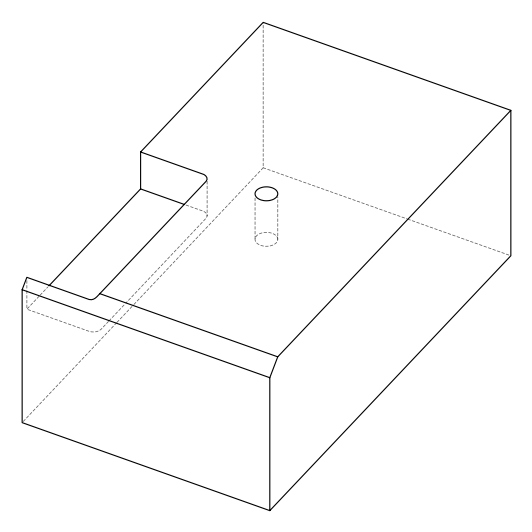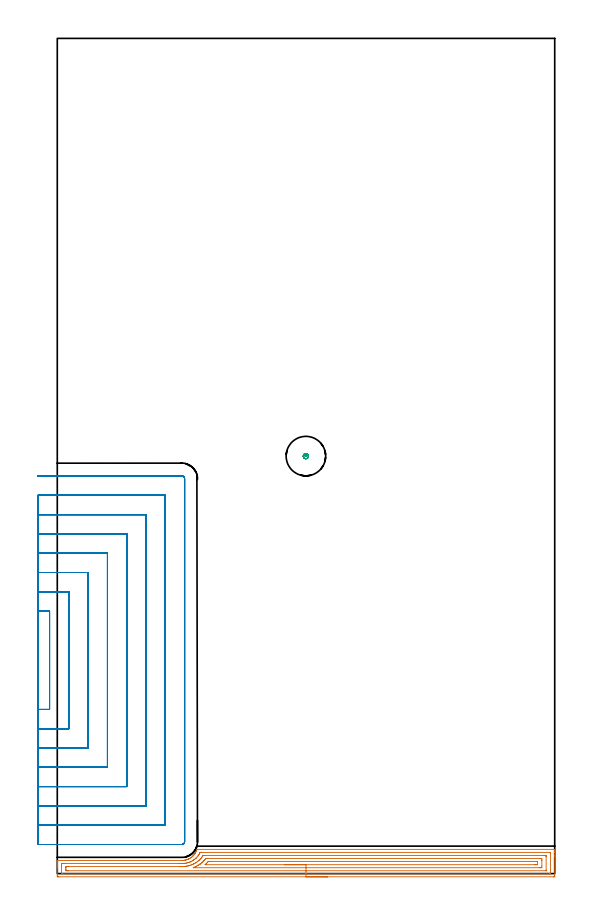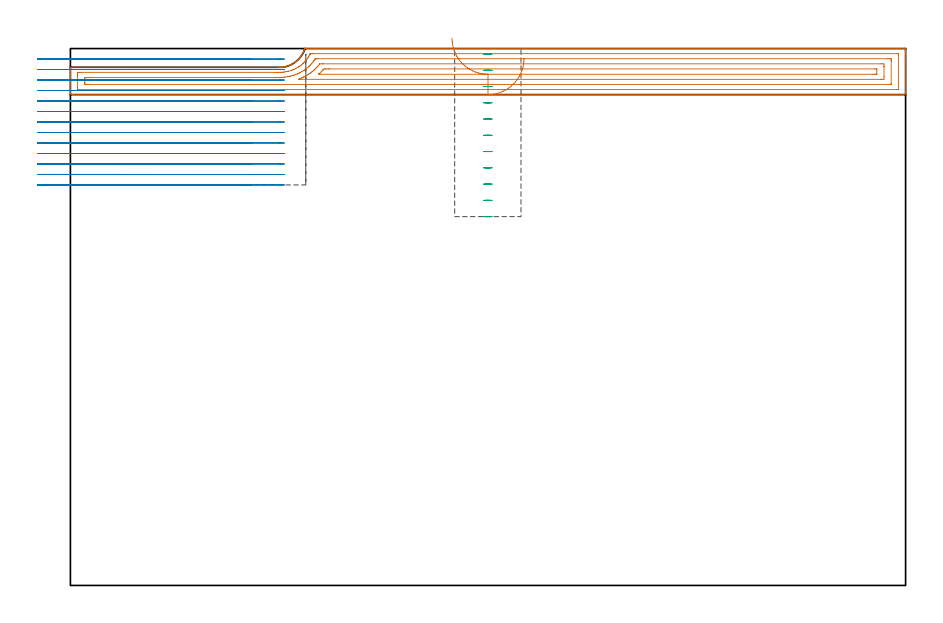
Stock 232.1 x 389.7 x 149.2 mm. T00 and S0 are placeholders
(PLAN: 3 operations, 2 tool changes, 88 min)
(1 AREA_MILL | FG_CHAMFER_SURFACE | UGT0205_001 | 8.52 min | 19011 mm3)
(2 MILL_SLOT | SLOT_PARTIAL_RECTANGULAR | NXT0201_011 | Follow Part, ap 3, ae 75% | 79 min | 454180 mm3)
(3 MILL_BLIND_HOLE_FROM_SOLID_MATERIAL | STEP1POCKET | NXT0201_012 | Spiral | 0.51 min | 12417 mm3)
(TOOL UGT0205_001 | Chamfer Mill 20 x 3 x 45 deg. | D20 FL50 Z2)
(TOOL NXT0201_011 | ENDMILL 12mm [2P460-1200-NA 1630] | D12 FL38 Z6)
(TOOL NXT0201_012 | ENDMILL 16mm [2P460-1600-NA 1630] | D16 FL38 Z6)
(OP 1 AREA_MILL)
G17 G21 G94 G90
T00 M6
G54
G17 G0 G90 X126.05 Y-1.5 S1061 M3
G43 Z159.2 H0
Z146.4
G94 G1 X126.012 Z145.528 F250.
X125.898 Z144.664
X125.709 Z143.812
X125.447 Z142.98
X125.113 Z142.174
X124.71 Z141.4
X124.242 Z140.664
X123.71 Z139.972
X123.121 Z139.329
X122.478 Z138.74
X121.786 Z138.208
X121.05 Z137.74
X120.276 Z137.337
X119.47 Z137.003
X118.638 Z136.741
X117.786 Z136.552
X116.922 Z136.438
X116.05 Z136.4
X0.727
X0.593 Y-1.499 Z136.401
X0.007 Y-1.491 Z136.405
X0.004 Y-1.489 Z136.408
X0. Y-0.899 Z136.998
Y2.67 Z140.564
Y3.267 Z141.164
Y3.562 Z141.458
Y4.159 Z142.056
Y4.454 Z142.349
Y5.043 Z142.942
Y5.602 Z143.501
X0.005 Y6.002 Z143.894
X0.01 Y6.105 Z143.995
X0.144 Y6.1 Z144.
X57.973 Y6.102
X58.163 Y6.107 Z144.001
X58.297 Y6.109 Z144.006
X58.389 Y6.111 Z144.007
X58.544 Y6.122 Z144.015
X58.835 Y6.138 Z144.035
X59.016 Y6.159 Z144.056
X59.283 Y6.192 Z144.088
X59.436 Y6.22 Z144.116
X59.542 Y6.238 Z144.137
X59.553 Y6.24 Z144.139
X59.729 Y6.273 Z144.171
X59.882 Y6.314 Z144.208
X60.178 Y6.388 Z144.285
X60.623 Y6.529 Z144.427
X60.64 Y6.536 Z144.434
X60.773 Y6.59 Z144.484
X60.963 Y6.662 Z144.56
X61.005 Y6.679 Z144.576
X61.219 Y6.774 Z144.67
X61.381 Y6.845 Z144.743
X61.517 Y6.914 Z144.813
X61.969 Y7.178 Z145.078
X62.411 Y7.467 Z145.365
X62.561 Y7.581 Z145.48
X62.757 Y7.731 Z145.63
X63.002 Y7.944 Z145.842
X63.037 Y7.974 Z145.872
X63.088 Y8.022 Z145.921
X63.305 Y8.227 Z146.127
X63.37 Y8.298 Z146.198
X63.522 Y8.468 Z146.364
X63.597 Y8.549 Z146.447
X63.66 Y8.619 Z146.517
X63.874 Y8.885 Z146.785
X63.939 Y8.965 Z146.865
X64.199 Y9.324 Z147.222
X64.222 Y9.361 Z147.259
X64.313 Y9.506 Z147.405
X64.559 Y9.945 Z147.844
X64.665 Y10.163 Z148.061
X64.709 Y10.253 Z148.148
X64.778 Y10.393 Z148.291
X64.946 Y10.807 Z148.704
X65.019 Y11.014 Z148.911
X65.087 Y11.209 Z149.103
X65.095 Y11.228 Z149.121
X65.125 Y11.297 Z149.189
X65.231 Y11.3 Z149.2
X231.953
X232.09 Y11.297 Z149.188
X232.093 Y11.251 Z149.143
X232.1 Y10.903 Z148.802
Y10.396 Z148.295
Y9.807 Z147.702
Y8.62 Z146.517
Y8.022 Z145.916
X232.099 Y-0.899 Z136.998
X232.096 Y-1.489 Z136.408
X232.093 Y-1.492 Z136.406
X231.507 Y-1.5 Z136.4
X116.05
Y-0.086 Z137.814
X2.297
X2.139 Y-0.084 Z137.816
X2.035 Y-0.081 Z137.819
X2.008 Y-0.078 Z137.822
X2.005 Y-0.075 Z137.825
X2.002 Y-0.06 Z137.84
X2.001 Y-0.007 Z137.893
X2. Y0.369 Z138.269
Y3.562 Z141.462
X2.001 Y3.937 Z141.837
X2.006 Y4.454 Z142.354
X2.01 Y4.641 Z142.541
X2.015 Y4.679 Z142.579
X2.068 Y4.682 Z142.582
X2.146 Y4.684 Z142.584
X2.376 Y4.685 Z142.585
X3.036 Y4.686 Z142.586
X56.761 Y4.687 Z142.587
X57.419 Y4.688 Z142.588
X57.653 Y4.689 Z142.589
X58.3 Y4.698 Z142.598
X58.544 Y4.706 Z142.606
X58.81 Y4.72 Z142.62
X59.131 Y4.745 Z142.645
X59.436 Y4.781 Z142.681
X59.927 Y4.854 Z142.754
X60.328 Y4.93 Z142.83
X60.66 Y5.013 Z142.913
X61.219 Y5.175 Z143.075
X61.349 Y5.216 Z143.116
X61.723 Y5.346 Z143.246
X62.047 Y5.474 Z143.374
X62.111 Y5.502 Z143.402
X62.612 Y5.736 Z143.636
X63.002 Y5.954 Z143.854
X63.181 Y6.059 Z143.959
X63.47 Y6.238 Z144.138
X63.724 Y6.408 Z144.308
X63.894 Y6.527 Z144.427
X64.234 Y6.787 Z144.687
X64.636 Y7.13 Z145.03
X64.714 Y7.201 Z145.101
X64.785 Y7.269 Z145.169
X65.152 Y7.656 Z145.556
X65.473 Y8.022 Z145.922
X65.566 Y8.133 Z146.033
X65.677 Y8.272 Z146.172
X65.945 Y8.646 Z146.546
X66.119 Y8.915 Z146.815
X66.283 Y9.201 Z147.101
X66.568 Y9.727 Z147.627
X66.595 Y9.78 Z147.68
X66.61 Y9.807 Z147.707
X66.639 Y9.856 Z147.756
X66.652 Y9.876 Z147.776
X66.828 Y9.88 Z147.78
X67.144 Y9.884 Z147.784
X67.302 Y9.885 Z147.785
X67.381 Y9.886 Z147.786
X229.803 Y9.885 Z147.785
X229.961 Y9.884 Z147.784
X230.065 Y9.881 Z147.781
X230.092 Y9.878 Z147.778
X230.095 Y9.875 Z147.775
X230.098 Y9.86 Z147.76
X230.099 Y9.807 Z147.707
X230.1 Y9.43 Z147.33
Y0.509 Z138.409
X230.096 Y-0.007 Z137.893
X230.094 Y-0.053 Z137.847
X230.091 Y-0.071 Z137.829
X230.038 Y-0.079 Z137.821
X229.882 Y-0.084 Z137.816
X229.802 Y-0.085 Z137.815
X116.05 Y-0.086 Z137.814
Y1.328 Z139.228
X5.051 Y1.329 Z139.229
X4.607 Y1.33 Z139.23
X4.159 Y1.333 Z139.233
X4.019 Y1.335 Z139.235
X4.007 Y1.618 Z139.518
X4.003 Y1.777 Z139.677
X4.001 Y1.936 Z139.836
Y2.67 Z140.57
Y2.828 Z140.728
X4.007 Y2.988 Z140.888
X4.019 Y3.265 Z141.165
X4.159 Y3.267 Z141.167
X4.451 Y3.27 Z141.17
X5.051 Y3.271 Z141.171
X5.341 Y3.272 Z141.172
X57.05 Y3.273 Z141.173
X57.653 Y3.275 Z141.175
X57.936 Y3.278 Z141.178
X58.544 Y3.291 Z141.191
X58.804 Y3.302 Z141.202
X59.436 Y3.347 Z141.247
X59.628 Y3.37 Z141.27
X60.328 Y3.465 Z141.365
X60.411 Y3.479 Z141.379
X60.863 Y3.562 Z141.462
X61.15 Y3.631 Z141.531
X61.219 Y3.649 Z141.549
X61.845 Y3.828 Z141.728
X62.111 Y3.907 Z141.807
X62.516 Y4.049 Z141.949
X63.002 Y4.236 Z142.136
X63.156 Y4.3 Z142.2
X63.503 Y4.454 Z142.354
X63.766 Y4.581 Z142.481
X63.894 Y4.649 Z142.549
X64.338 Y4.902 Z142.802
X64.785 Y5.172 Z143.072
X64.892 Y5.24 Z143.14
X65.05 Y5.346 Z143.246
X65.415 Y5.608 Z143.508
X65.677 Y5.808 Z143.708
X65.912 Y6.003 Z143.903
X66.182 Y6.238 Z144.138
X66.382 Y6.425 Z144.325
X66.568 Y6.608 Z144.508
X66.821 Y6.877 Z144.777
X67.045 Y7.13 Z145.03
X67.235 Y7.355 Z145.255
X67.46 Y7.632 Z145.532
X67.625 Y7.857 Z145.757
X67.74 Y8.022 Z145.922
X67.987 Y8.387 Z146.287
X68.034 Y8.453 Z146.353
X68.048 Y8.465 Z146.365
X68.072 Y8.467 Z146.367
X68.127 Y8.469 Z146.369
X68.352 Y8.471 Z146.371
X68.794
X227.049
X227.493 Y8.47 Z146.37
X227.941 Y8.467 Z146.367
X228.081 Y8.465 Z146.365
X228.093 Y8.182 Z146.082
X228.097 Y8.022 Z145.922
X228.099 Y7.864 Z145.764
X228.1 Y1.619 Z139.519
X228.096 Y1.459 Z139.359
X228.09 Y1.354 Z139.254
X228.086 Y1.334 Z139.234
X228.079 Y1.332 Z139.232
X228.053 Y1.33 Z139.23
X227.941 Y1.329 Z139.229
X116.05 Y1.328 Z139.228
Y2.743 Z140.643
X63.894
X63.82 Y2.744 Z140.644
X63.421 Y2.749 Z140.649
X63.689 Y2.874 Z140.774
X64.311 Y3.145 Z141.045
X64.67 Y3.304 Z141.204
X64.785 Y3.358 Z141.258
X64.921 Y3.426 Z141.326
X65.179 Y3.562 Z141.462
X65.497 Y3.742 Z141.642
X65.677 Y3.848 Z141.748
X66.05 Y4.08 Z141.98
X66.568 Y4.414 Z142.314
X66.592 Y4.43 Z142.33
X66.625 Y4.454 Z142.354
X67.101 Y4.814 Z142.714
X67.46 Y5.103 Z143.003
X67.59 Y5.215 Z143.115
X67.735 Y5.346 Z143.246
X68.05 Y5.644 Z143.544
X68.352 Y5.946 Z143.846
X68.493 Y6.097 Z143.997
X68.618 Y6.238 Z144.138
X68.903 Y6.574 Z144.474
X69.243 Y6.982 Z144.882
X69.294 Y7.039 Z144.939
X69.322 Y7.052 Z144.952
X70.135 Y7.057 Z144.957
X70.208
X225.34
X226.077 Y7.05 Z144.95
X226.099 Y6.297 Z144.197
Y6.238 Z144.138
X226.098 Y3.562 Z141.462
X226.078 Y2.75 Z140.65
X225.266 Y2.743 Z140.643
X225.193
X116.05
Y4.157 Z142.057
X69.374
X69.243 Y4.158 Z142.058
X69.041 Y4.162 Z142.062
X68.977 Y4.164 Z142.064
X69.03 Y4.216 Z142.116
X69.087 Y4.269 Z142.169
X69.295 Y4.454 Z142.354
X69.722 Y4.867 Z142.767
X70.135 Y5.282 Z143.182
X70.166 Y5.315 Z143.215
X70.195 Y5.346 Z143.246
X70.453 Y5.628 Z143.528
X70.736 Y5.636 Z143.536
X71.026 Y5.64 Z143.54
X71.621 Y5.643 Z143.543
X71.918
X223.483 Y5.642 Z143.542
X224.081 Y5.639 Z143.539
X224.086 Y5.637 Z143.537
X224.095 Y5.626 Z143.526
X224.098 Y5.346 Z143.246
X224.099 Y4.3 Z142.2
X224.097 Y4.222 Z142.122
X224.094 Y4.184 Z142.084
X224.091 Y4.169 Z142.069
X224.074 Y4.164 Z142.064
X223.777 Y4.159 Z142.059
X223.483 Y4.158 Z142.058
X222.888 Y4.157 Z142.057
X116.05
X115.178 Z142.095
X114.314 Z142.209
X113.462 Z142.398
X112.63 Z142.66
X111.824 Z142.994
X111.05 Z143.397
X110.314 Z143.865
X109.622 Z144.396
X108.979 Z144.986
X108.39 Z145.629
X107.858 Z146.321
X107.39 Z147.057
X106.987 Z147.831
X106.653 Z148.637
X106.391 Z149.469
X106.202 Z150.32
X106.088 Z151.185
X106.05 Z152.057
G0 Z159.2
M5
M2
(OP 2 MILL_SLOT)
G17 G21 G94 G90
T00 M6
G54
G17 G0 G90 X-9. Y76.6 S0 M3
G43 Z159.2 H1
Z146.285
G94 G1 X-6. F250.
X-3.6 F500.
Y122.5
X-6.
X-9. F250.
Y67.6
X-6.
X5.4 F500.
Y131.5
X-6.
X-9. F250.
Y58.6
X-6.
X14.4 F500.
Y140.5
X-6.
X-9. F250.
Y49.6
X-6.
X23.4 F500.
Y149.5
X-6.
X-9. F250.
Y40.6
X-6.
X32.4 F500.
Y158.5
X-6.
X-9. F250.
Y31.6
X-6.
X41.4 F500.
Y167.5
X-6.
X-9. F250.
Y22.6
X-6.
X50.4 F500.
Y176.5
X-6.
X-9. F250.
Y13.6
X-6.
X58.2 F500.
G3 X59.4 Y14.8 R1.2
G1 Y184.3
G3 X58.2 Y185.5 R1.2
G1 X-6.
X-9. F250.
G0 Y76.6 Z143.369
G1 X-6.
X-3.6 F500.
Y122.5
X-6.
X-9. F250.
Y67.6
X-6.
X5.4 F500.
Y131.5
X-6.
X-9. F250.
Y58.6
X-6.
X14.4 F500.
Y140.5
X-6.
X-9. F250.
Y49.6
X-6.
X23.4 F500.
Y149.5
X-6.
X-9. F250.
Y40.6
X-6.
X32.4 F500.
Y158.5
X-6.
X-9. F250.
Y31.6
X-6.
X41.4 F500.
Y167.5
X-6.
X-9. F250.
Y22.6
X-6.
X50.4 F500.
Y176.5
X-6.
X-9. F250.
Y13.6
X-6.
X58.2 F500.
G3 X59.4 Y14.8 R1.2
G1 Y184.3
G3 X58.2 Y185.5 R1.2
G1 X-6.
X-9. F250.
G0 Y76.6 Z140.454
G1 X-6.
X-3.6 F500.
Y122.5
X-6.
X-9. F250.
Y67.6
X-6.
X5.4 F500.
Y131.5
X-6.
X-9. F250.
Y58.6
X-6.
X14.4 F500.
Y140.5
X-6.
X-9. F250.
Y49.6
X-6.
X23.4 F500.
Y149.5
X-6.
X-9. F250.
Y40.6
X-6.
X32.4 F500.
Y158.5
X-6.
X-9. F250.
Y31.6
X-6.
X41.4 F500.
Y167.5
X-6.
X-9. F250.
Y22.6
X-6.
X50.4 F500.
Y176.5
X-6.
X-9. F250.
Y13.6
X-6.
X58.2 F500.
G3 X59.4 Y14.8 R1.2
G1 Y184.3
G3 X58.2 Y185.5 R1.2
G1 X-6.
X-9. F250.
G0 Y76.6 Z137.538
G1 X-6.
X-3.6 F500.
Y122.5
X-6.
X-9. F250.
Y67.6
X-6.
X5.4 F500.
Y131.5
X-6.
X-9. F250.
Y58.6
X-6.
X14.4 F500.
Y140.5
X-6.
X-9. F250.
Y49.6
X-6.
X23.4 F500.
Y149.5
X-6.
X-9. F250.
Y40.6
X-6.
X32.4 F500.
Y158.5
X-6.
X-9. F250.
Y31.6
X-6.
X41.4 F500.
Y167.5
X-6.
X-9. F250.
Y22.6
X-6.
X50.4 F500.
Y176.5
X-6.
X-9. F250.
Y13.6
X-6.
X58.2 F500.
G3 X59.4 Y14.8 R1.2
G1 Y184.3
G3 X58.2 Y185.5 R1.2
G1 X-6.
X-9. F250.
G0 Y76.6 Z134.623
G1 X-6.
X-3.6 F500.
Y122.5
X-6.
X-9. F250.
Y67.6
X-6.
X5.4 F500.
Y131.5
X-6.
X-9. F250.
Y58.6
X-6.
X14.4 F500.
Y140.5
X-6.
X-9. F250.
Y49.6
X-6.
X23.4 F500.
Y149.5
X-6.
X-9. F250.
Y40.6
X-6.
X32.4 F500.
Y158.5
X-6.
X-9. F250.
Y31.6
X-6.
X41.4 F500.
Y167.5
X-6.
X-9. F250.
Y22.6
X-6.
X50.4 F500.
Y176.5
X-6.
X-9. F250.
Y13.6
X-6.
X58.2 F500.
G3 X59.4 Y14.8 R1.2
G1 Y184.3
G3 X58.2 Y185.5 R1.2
G1 X-6.
X-9. F250.
G0 Y76.6 Z131.708
G1 X-6.
X-3.6 F500.
Y122.5
X-6.
X-9. F250.
Y67.6
X-6.
X5.4 F500.
Y131.5
X-6.
X-9. F250.
Y58.6
X-6.
X14.4 F500.
Y140.5
X-6.
X-9. F250.
Y49.6
X-6.
X23.4 F500.
Y149.5
X-6.
X-9. F250.
Y40.6
X-6.
X32.4 F500.
Y158.5
X-6.
X-9. F250.
Y31.6
X-6.
X41.4 F500.
Y167.5
X-6.
X-9. F250.
Y22.6
X-6.
X50.4 F500.
Y176.5
X-6.
X-9. F250.
Y13.6
X-6.
X58.2 F500.
G3 X59.4 Y14.8 R1.2
G1 Y184.3
G3 X58.2 Y185.5 R1.2
G1 X-6.
X-9. F250.
G0 Y76.6 Z128.792
G1 X-6.
X-3.6 F500.
Y122.5
X-6.
X-9. F250.
Y67.6
X-6.
X5.4 F500.
Y131.5
X-6.
X-9. F250.
Y58.6
X-6.
X14.4 F500.
Y140.5
X-6.
X-9. F250.
Y49.6
X-6.
X23.4 F500.
Y149.5
X-6.
X-9. F250.
Y40.6
X-6.
X32.4 F500.
Y158.5
X-6.
X-9. F250.
Y31.6
X-6.
X41.4 F500.
Y167.5
X-6.
X-9. F250.
Y22.6
X-6.
X50.4 F500.
Y176.5
X-6.
X-9. F250.
Y13.6
X-6.
X58.2 F500.
G3 X59.4 Y14.8 R1.2
G1 Y184.3
G3 X58.2 Y185.5 R1.2
G1 X-6.
X-9. F250.
G0 Y76.6 Z125.877
G1 X-6.
X-3.6 F500.
Y122.5
X-6.
X-9. F250.
Y67.6
X-6.
X5.4 F500.
Y131.5
X-6.
X-9. F250.
Y58.6
X-6.
X14.4 F500.
Y140.5
X-6.
X-9. F250.
Y49.6
X-6.
X23.4 F500.
Y149.5
X-6.
X-9. F250.
Y40.6
X-6.
X32.4 F500.
Y158.5
X-6.
X-9. F250.
Y31.6
X-6.
X41.4 F500.
Y167.5
X-6.
X-9. F250.
Y22.6
X-6.
X50.4 F500.
Y176.5
X-6.
X-9. F250.
Y13.6
X-6.
X58.2 F500.
G3 X59.4 Y14.8 R1.2
G1 Y184.3
G3 X58.2 Y185.5 R1.2
G1 X-6.
X-9. F250.
G0 Y76.6 Z122.962
G1 X-6.
X-3.6 F500.
Y122.5
X-6.
X-9. F250.
Y67.6
X-6.
X5.4 F500.
Y131.5
X-6.
X-9. F250.
Y58.6
X-6.
X14.4 F500.
Y140.5
X-6.
X-9. F250.
Y49.6
X-6.
X23.4 F500.
Y149.5
X-6.
X-9. F250.
Y40.6
X-6.
X32.4 F500.
Y158.5
X-6.
X-9. F250.
Y31.6
X-6.
X41.4 F500.
Y167.5
X-6.
X-9. F250.
Y22.6
X-6.
X50.4 F500.
Y176.5
X-6.
X-9. F250.
Y13.6
X-6.
X58.2 F500.
G3 X59.4 Y14.8 R1.2
G1 Y184.3
G3 X58.2 Y185.5 R1.2
G1 X-6.
X-9. F250.
G0 Y76.6 Z120.046
G1 X-6.
X-3.6 F500.
Y122.5
X-6.
X-9. F250.
Y67.6
X-6.
X5.4 F500.
Y131.5
X-6.
X-9. F250.
Y58.6
X-6.
X14.4 F500.
Y140.5
X-6.
X-9. F250.
Y49.6
X-6.
X23.4 F500.
Y149.5
X-6.
X-9. F250.
Y40.6
X-6.
X32.4 F500.
Y158.5
X-6.
X-9. F250.
Y31.6
X-6.
X41.4 F500.
Y167.5
X-6.
X-9. F250.
Y22.6
X-6.
X50.4 F500.
Y176.5
X-6.
X-9. F250.
Y13.6
X-6.
X58.2 F500.
G3 X59.4 Y14.8 R1.2
G1 Y184.3
G3 X58.2 Y185.5 R1.2
G1 X-6.
X-9. F250.
G0 Y76.6 Z117.131
G1 X-6.
X-3.6 F500.
Y122.5
X-6.
X-9. F250.
Y67.6
X-6.
X5.4 F500.
Y131.5
X-6.
X-9. F250.
Y58.6
X-6.
X14.4 F500.
Y140.5
X-6.
X-9. F250.
Y49.6
X-6.
X23.4 F500.
Y149.5
X-6.
X-9. F250.
Y40.6
X-6.
X32.4 F500.
Y158.5
X-6.
X-9. F250.
Y31.6
X-6.
X41.4 F500.
Y167.5
X-6.
X-9. F250.
Y22.6
X-6.
X50.4 F500.
Y176.5
X-6.
X-9. F250.
Y13.6
X-6.
X58.2 F500.
G3 X59.4 Y14.8 R1.2
G1 Y184.3
G3 X58.2 Y185.5 R1.2
G1 X-6.
X-9. F250.
G0 Y76.6 Z114.215
G1 X-6.
X-3.6 F500.
Y122.5
X-6.
X-9. F250.
Y67.6
X-6.
X5.4 F500.
Y131.5
X-6.
X-9. F250.
Y58.6
X-6.
X14.4 F500.
Y140.5
X-6.
X-9. F250.
Y49.6
X-6.
X23.4 F500.
Y149.5
X-6.
X-9. F250.
Y40.6
X-6.
X32.4 F500.
Y158.5
X-6.
X-9. F250.
Y31.6
X-6.
X41.4 F500.
Y167.5
X-6.
X-9. F250.
Y22.6
X-6.
X50.4 F500.
Y176.5
X-6.
X-9. F250.
Y13.6
X-6.
X58.2 F500.
G3 X59.4 Y14.8 R1.2
G1 Y184.3
G3 X58.2 Y185.5 R1.2
G1 X-6.
X-9. F250.
G0 Y76.6 Z111.3
G1 X-6.
X-3.6 F500.
Y122.5
X-6.
X-9. F250.
Y67.6
X-6.
X5.4 F500.
Y131.5
X-6.
X-9. F250.
Y58.6
X-6.
X14.4 F500.
Y140.5
X-6.
X-9. F250.
Y49.6
X-6.
X23.4 F500.
Y149.5
X-6.
X-9. F250.
Y40.6
X-6.
X32.4 F500.
Y158.5
X-6.
X-9. F250.
Y31.6
X-6.
X41.4 F500.
Y167.5
X-6.
X-9. F250.
Y22.6
X-6.
X50.4 F500.
Y176.5
X-6.
X-9. F250.
Y13.6
X-6.
X58.2 F500.
G3 X59.4 Y14.8 R1.2
G1 Y184.3
G3 X58.2 Y185.5 R1.2
G1 X-6.
X-9. F250.
G0 Z159.2
M5
M2
(OP 3 MILL_BLIND_HOLE_FROM_SOLID_MATERIAL)
G17 G21 G94 G90
T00 M6
G54
G17 G0 G90 X116. Y194.8 S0 M3
G43 Z159.2 H1
Z147.682
G94 G3 X116.6 Y195.4 R0.6 F250.
X116. Y196. R0.6
X114.8 Y194.8 R1.2
X116. Y196. R-1.2
X115.4 Y195.4 R0.6
X116. Y194.8 R0.6
G0 Z143.164
G3 X116.6 Y195.4 R0.6
X116. Y196. R0.6
X114.8 Y194.8 R1.2
X116. Y196. R-1.2
X115.4 Y195.4 R0.6
X116. Y194.8 R0.6
G0 Z138.645
G3 X116.6 Y195.4 R0.6
X116. Y196. R0.6
X114.8 Y194.8 R1.2
X116. Y196. R-1.2
X115.4 Y195.4 R0.6
X116. Y194.8 R0.6
G0 Z134.127
G3 X116.6 Y195.4 R0.6
X116. Y196. R0.6
X114.8 Y194.8 R1.2
X116. Y196. R-1.2
X115.4 Y195.4 R0.6
X116. Y194.8 R0.6
G0 Z129.609
G3 X116.6 Y195.4 R0.6
X116. Y196. R0.6
X114.8 Y194.8 R1.2
X116. Y196. R-1.2
X115.4 Y195.4 R0.6
X116. Y194.8 R0.6
G0 Z125.091
G3 X116.6 Y195.4 R0.6
X116. Y196. R0.6
X114.8 Y194.8 R1.2
X116. Y196. R-1.2
X115.4 Y195.4 R0.6
X116. Y194.8 R0.6
G0 Z120.573
G3 X116.6 Y195.4 R0.6
X116. Y196. R0.6
X114.8 Y194.8 R1.2
X116. Y196. R-1.2
X115.4 Y195.4 R0.6
X116. Y194.8 R0.6
G0 Z116.055
G3 X116.6 Y195.4 R0.6
X116. Y196. R0.6
X114.8 Y194.8 R1.2
X116. Y196. R-1.2
X115.4 Y195.4 R0.6
X116. Y194.8 R0.6
G0 Z111.536
G3 X116.6 Y195.4 R0.6
X116. Y196. R0.6
X114.8 Y194.8 R1.2
X116. Y196. R-1.2
X115.4 Y195.4 R0.6
X116. Y194.8 R0.6
G0 Z107.018
G3 X116.6 Y195.4 R0.6
X116. Y196. R0.6
X114.8 Y194.8 R1.2
X116. Y196. R-1.2
X115.4 Y195.4 R0.6
X116. Y194.8 R0.6
G0 Z102.5
G3 X116.6 Y195.4 R0.6
X116. Y196. R0.6
X114.8 Y194.8 R1.2
X116. Y196. R-1.2
X115.4 Y195.4 R0.6
X116. Y194.8 R0.6
G0 Z159.2
M5
M2
